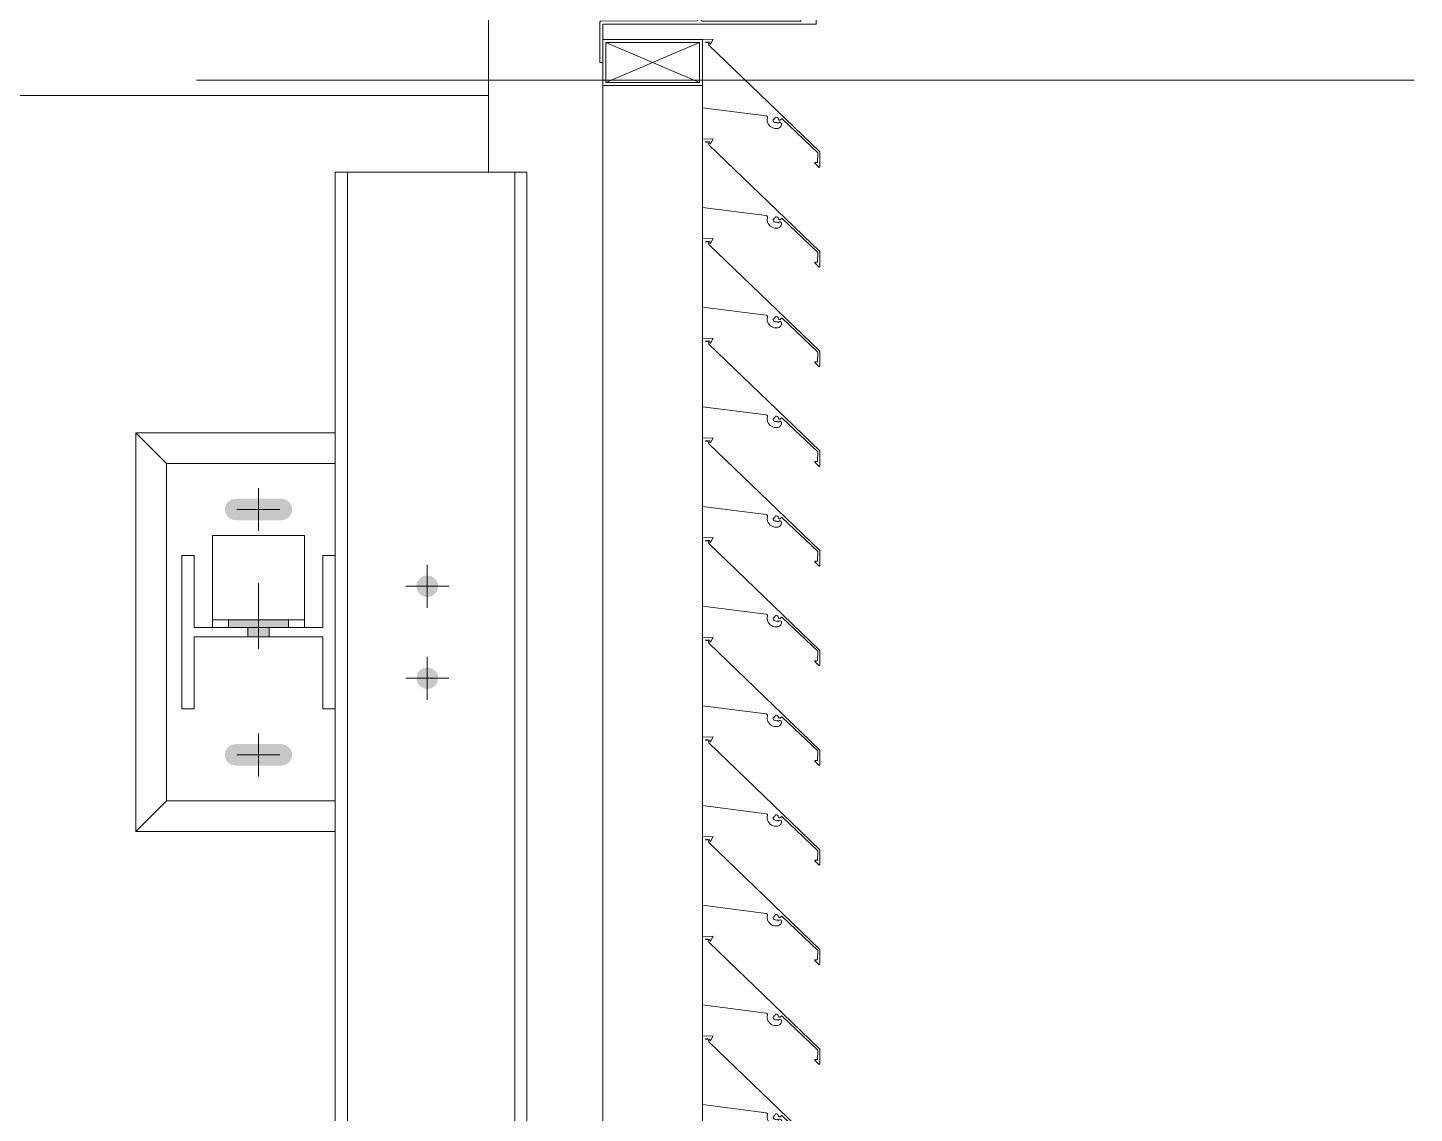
# Model space of a CAD drawing. Header units: millimetres. Extents: x -220592 to 404889, y -217665 to 38245.
# Drawn here: x 7651.58 to 7660.62, y -48004.16 to -47997.08 of the extents above; entities that cross this region are included whole.
import ezdxf

# ---------------------------------------------------------------- set-up
doc = ezdxf.new("R2010")
doc.units = ezdxf.units.MM
doc.linetypes.add('XKITLINE00', pattern=[0])
doc.layers.add('000 - 0_HIDE_OBJ_FRAMING_DEF_SUB_1', color=7, linetype='Continuous')
doc.layers.add('Part', color=7, linetype='Continuous', lineweight=0)
doc.layers.add('S-GRID', color=7, linetype='Continuous', lineweight=0)

# ---------------------------------------------------------------- blocks, each defined once
blk = doc.blocks.new('*A13471')
at = {"layer": '000 - 0_HIDE_OBJ_FRAMING_DEF_SUB_1', "color": 7, "linetype": 'XKITLINE00', "lineweight": 0}
blk.add_line((-83.063215, 212.190805), (-83.063212, 214.940805), dxfattribs=at)
blk = doc.blocks.new('*A13472')
at = {"layer": '000 - 0_HIDE_OBJ_FRAMING_DEF_SUB_1', "color": 7, "linetype": 'XKITLINE00', "lineweight": 0}
blk.add_line((-83.063349, 212.190805), (-83.063349, 212.690805), dxfattribs=at)
blk = doc.blocks.new('*A13477')
at = {"layer": '000 - 0_HIDE_OBJ_FRAMING_DEF_SUB_1', "color": 7, "linetype": 'XKITLINE00', "lineweight": 0}
for p, q in [((-82.813213, 212.190805), (-84.063213, 212.190805)), ((-84.063213, 212.190805), (-84.063213, 209.690805)), ((-83.983213, 184.940805), (-83.983213, 212.190805)), ((-82.893213, 184.940805), (-82.893213, 212.190805)), ((-82.813213, 184.940805), (-82.813213, 212.190805)), ((-84.063213, 188.690805), (-84.063213, 208.690805))]:
    blk.add_line(p, q, dxfattribs=at)
blk = doc.blocks.new('*A14622')
at = {"layer": 'S-GRID', "color": 7, "linetype": 'XKITLINE00', "lineweight": 0}
blk.add_line((-84.967349, 212.790805), (-77.029849, 212.790805), dxfattribs=at)
blk = doc.blocks.new('*A14876')
at = {"layer": 'Part', "color": 7, "linetype": 'XKITLINE00', "lineweight": 0}
for p, q in [((-81.668236, 213.056123), (-81.668243, 212.610453)), ((-81.60055, 213.058745), (-81.668236, 213.056123)), ((-81.648356, 213.034428), (-81.64632, 213.041001)), ((-81.63134, 213.037332), (-81.648356, 213.034428)), ((-81.64632, 213.041001), (-81.621337, 213.037861)), ((-81.628443, 213.018789), (-81.63134, 213.037332)), ((-80.903321, 212.322543), (-81.628443, 213.018789)), ((-81.621337, 213.037861), (-81.621208, 213.02567)), ((-81.621208, 213.02567), (-81.616085, 213.025258)), ((-81.616085, 213.025258), (-81.60055, 213.058745)), ((-81.668243, 212.610453), (-81.254237, 212.557423)), ((-81.254237, 212.557423), (-81.249162, 212.555233)), ((-81.249162, 212.555233), (-81.246025, 212.550681)), ((-81.245786, 212.545159), (-81.247272, 212.535025)), ((-81.247272, 212.535025), (-81.246897, 212.524789)), ((-81.246897, 212.524789), (-81.244674, 212.51479)), ((-81.246025, 212.550681), (-81.245786, 212.545159)), ((-81.244674, 212.51479), (-81.240676, 212.50536)), ((-81.240676, 212.50536), (-81.235036, 212.49681)), ((-81.235036, 212.49681), (-81.22794, 212.489423)), ((-81.22794, 212.489423), (-81.219624, 212.483445)), ((-81.219624, 212.483445), (-81.210361, 212.479072)), ((-81.210361, 212.479072), (-81.20046, 212.476449)), ((-81.209279, 212.533625), (-81.201573, 212.534731)), ((-81.20871, 212.527141), (-81.209279, 212.533625)), ((-81.205908, 212.521267), (-81.20871, 212.527141)), ((-81.201226, 212.516745), (-81.205908, 212.521267)), ((-81.202743, 212.541791), (-81.195578, 212.542735)), ((-81.201573, 212.534731), (-81.202743, 212.541791)), ((-81.195258, 212.514147), (-81.201226, 212.516745)), ((-81.20046, 212.476449), (-81.190247, 212.475664)), ((-81.195578, 212.542735), (-81.193256, 212.550125)), ((-81.188758, 212.513803), (-81.195258, 212.514147)), ((-81.193256, 212.550125), (-81.186584, 212.549703)), ((-81.190247, 212.475664), (-81.183448, 212.475762)), ((-81.18284, 212.514708), (-81.188758, 212.513803)), ((-81.186584, 212.549703), (-81.180508, 212.546913)), ((-81.183448, 212.475762), (-81.17772, 212.476398)), ((-81.178029, 212.512301), (-81.18284, 212.514708)), ((-81.180508, 212.546913), (-81.175841, 212.542126)), ((-81.175999, 212.50732), (-81.178029, 212.512301)), ((-81.17772, 212.476398), (-81.172219, 212.478117)), ((-81.173057, 212.512792), (-81.175999, 212.50732)), ((-81.175841, 212.542126), (-81.172727, 212.534553)), ((-81.1679, 212.51601), (-81.173057, 212.512792)), ((-81.172727, 212.534553), (-81.168544, 212.530396)), ((-81.172219, 212.478117), (-81.167149, 212.480857)), ((-81.168544, 212.530396), (-81.16265, 212.53019)), ((-81.161823, 212.515998), (-81.1679, 212.51601)), ((-81.167149, 212.480857), (-81.162695, 212.484515)), ((-81.162695, 212.484515), (-81.159024, 212.488958)), ((-81.16265, 212.53019), (-81.158186, 212.534044)), ((-81.156679, 212.512761), (-81.161823, 212.515998)), ((-81.159024, 212.488958), (-81.15627, 212.494021)), ((-81.158186, 212.534044), (-81.154531, 212.538671)), ((-81.154039, 212.507287), (-81.156679, 212.512761)), ((-81.15627, 212.494021), (-81.154535, 212.499517)), ((-81.154535, 212.499517), (-81.154039, 212.507287)), ((-81.154531, 212.538671), (-81.149372, 212.537579)), ((-81.149372, 212.537579), (-80.918356, 212.316176)), ((-80.918356, 212.316176), (-80.918699, 212.25483)), ((-80.903874, 212.223392), (-80.903321, 212.322543)), ((-80.936119, 212.254733), (-80.937204, 212.249812)), ((-80.937204, 212.249812), (-80.908555, 212.220923)), ((-80.918699, 212.25483), (-80.936119, 212.254733)), ((-80.908555, 212.220923), (-80.903874, 212.223392))]:
    blk.add_line(p, q, dxfattribs=at)
blk = doc.blocks.new('*A14877')
at = {"layer": 'Part', "color": 7, "linetype": 'XKITLINE00', "lineweight": 0}
for p, q in [((-81.668045, 213.056135), (-82.318045, 213.056135)), ((-82.318045, 213.056135), (-82.318045, 212.756135)), ((-82.298045, 212.776135), (-81.688045, 213.036135)), ((-82.298045, 213.036135), (-81.688045, 212.776135)), ((-82.298045, 212.776135), (-82.298045, 213.036135)), ((-82.298045, 213.036135), (-81.688045, 213.036135)), ((-81.688045, 213.036135), (-81.688045, 212.776135)), ((-81.668045, 212.756135), (-81.668045, 213.056135)), ((-82.318045, 212.756135), (-81.668045, 212.756135)), ((-81.688045, 212.776135), (-82.298045, 212.776135))]:
    blk.add_line(p, q, dxfattribs=at)
blk = doc.blocks.new('*A14879')
at = {"layer": 'Part', "color": 7, "linetype": 'XKITLINE00', "lineweight": 0}
for p, q in [((-81.668236, 212.406123), (-81.668243, 211.960453)), ((-81.60055, 212.408745), (-81.668236, 212.406123)), ((-81.648356, 212.384428), (-81.64632, 212.391001)), ((-81.63134, 212.387332), (-81.648356, 212.384428)), ((-81.64632, 212.391001), (-81.621337, 212.387861)), ((-81.628443, 212.368789), (-81.63134, 212.387332)), ((-81.621337, 212.387861), (-81.621208, 212.37567)), ((-81.621208, 212.37567), (-81.616085, 212.375258)), ((-81.616085, 212.375258), (-81.60055, 212.408745)), ((-80.903321, 211.672543), (-81.628443, 212.368789)), ((-81.668243, 211.960453), (-81.254237, 211.907423)), ((-81.254237, 211.907423), (-81.249162, 211.905233)), ((-81.249162, 211.905233), (-81.246025, 211.900681)), ((-81.245786, 211.895159), (-81.247272, 211.885025)), ((-81.247272, 211.885025), (-81.246897, 211.874789)), ((-81.246897, 211.874789), (-81.244674, 211.86479)), ((-81.246025, 211.900681), (-81.245786, 211.895159)), ((-81.244674, 211.86479), (-81.240676, 211.85536)), ((-81.240676, 211.85536), (-81.235036, 211.84681)), ((-81.235036, 211.84681), (-81.22794, 211.839423)), ((-81.22794, 211.839423), (-81.219624, 211.833445)), ((-81.219624, 211.833445), (-81.210361, 211.829072)), ((-81.209279, 211.883625), (-81.201573, 211.884731)), ((-81.20871, 211.877141), (-81.209279, 211.883625)), ((-81.205908, 211.871267), (-81.20871, 211.877141)), ((-81.201226, 211.866745), (-81.205908, 211.871267)), ((-81.202743, 211.891791), (-81.195578, 211.892735)), ((-81.201573, 211.884731), (-81.202743, 211.891791)), ((-81.195258, 211.864147), (-81.201226, 211.866745)), ((-81.195578, 211.892735), (-81.193256, 211.900125)), ((-81.188758, 211.863803), (-81.195258, 211.864147)), ((-81.193256, 211.900125), (-81.186584, 211.899703)), ((-81.18284, 211.864708), (-81.188758, 211.863803)), ((-81.186584, 211.899703), (-81.180508, 211.896913)), ((-81.178029, 211.862301), (-81.18284, 211.864708)), ((-81.180508, 211.896913), (-81.175841, 211.892126)), ((-81.175999, 211.85732), (-81.178029, 211.862301)), ((-81.173057, 211.862792), (-81.175999, 211.85732)), ((-81.175841, 211.892126), (-81.172727, 211.884553)), ((-81.1679, 211.86601), (-81.173057, 211.862792)), ((-81.172727, 211.884553), (-81.168544, 211.880396)), ((-81.168544, 211.880396), (-81.16265, 211.88019)), ((-81.161823, 211.865998), (-81.1679, 211.86601)), ((-81.167149, 211.830857), (-81.162695, 211.834515)), ((-81.162695, 211.834515), (-81.159024, 211.838958)), ((-81.16265, 211.88019), (-81.158186, 211.884044)), ((-81.156679, 211.862761), (-81.161823, 211.865998)), ((-81.159024, 211.838958), (-81.15627, 211.844021)), ((-81.158186, 211.884044), (-81.154531, 211.888671)), ((-81.154039, 211.857287), (-81.156679, 211.862761)), ((-81.15627, 211.844021), (-81.154535, 211.849517)), ((-81.154535, 211.849517), (-81.154039, 211.857287)), ((-81.154531, 211.888671), (-81.149372, 211.887579)), ((-81.149372, 211.887579), (-80.918356, 211.666176)), ((-81.210361, 211.829072), (-81.20046, 211.826449)), ((-81.20046, 211.826449), (-81.190247, 211.825664)), ((-81.190247, 211.825664), (-81.183448, 211.825762)), ((-81.183448, 211.825762), (-81.17772, 211.826398)), ((-81.17772, 211.826398), (-81.172219, 211.828117)), ((-81.172219, 211.828117), (-81.167149, 211.830857)), ((-80.918356, 211.666176), (-80.918699, 211.60483)), ((-80.903874, 211.573392), (-80.903321, 211.672543)), ((-80.936119, 211.604733), (-80.937204, 211.599812)), ((-80.937204, 211.599812), (-80.908555, 211.570923)), ((-80.918699, 211.60483), (-80.936119, 211.604733)), ((-80.908555, 211.570923), (-80.903874, 211.573392))]:
    blk.add_line(p, q, dxfattribs=at)
blk = doc.blocks.new('*A14880')
at = {"layer": 'Part', "color": 7, "linetype": 'XKITLINE00', "lineweight": 0}
for p, q in [((-81.668236, 211.756123), (-81.668243, 211.310453)), ((-81.60055, 211.758745), (-81.668236, 211.756123)), ((-81.616085, 211.725258), (-81.60055, 211.758745)), ((-81.648356, 211.734428), (-81.64632, 211.741001)), ((-81.63134, 211.737332), (-81.648356, 211.734428)), ((-81.64632, 211.741001), (-81.621337, 211.737861)), ((-81.628443, 211.718789), (-81.63134, 211.737332)), ((-80.903321, 211.022543), (-81.628443, 211.718789)), ((-81.621337, 211.737861), (-81.621208, 211.72567)), ((-81.621208, 211.72567), (-81.616085, 211.725258)), ((-81.668243, 211.310453), (-81.254237, 211.257423)), ((-81.254237, 211.257423), (-81.249162, 211.255233)), ((-81.249162, 211.255233), (-81.246025, 211.250681)), ((-81.245786, 211.245159), (-81.247272, 211.235025)), ((-81.247272, 211.235025), (-81.246897, 211.224789)), ((-81.246897, 211.224789), (-81.244674, 211.21479)), ((-81.246025, 211.250681), (-81.245786, 211.245159)), ((-81.244674, 211.21479), (-81.240676, 211.20536)), ((-81.240676, 211.20536), (-81.235036, 211.19681)), ((-81.209279, 211.233625), (-81.201573, 211.234731)), ((-81.20871, 211.227141), (-81.209279, 211.233625)), ((-81.205908, 211.221267), (-81.20871, 211.227141)), ((-81.201226, 211.216745), (-81.205908, 211.221267)), ((-81.202743, 211.241791), (-81.195578, 211.242735)), ((-81.201573, 211.234731), (-81.202743, 211.241791)), ((-81.195258, 211.214147), (-81.201226, 211.216745)), ((-81.195578, 211.242735), (-81.193256, 211.250125)), ((-81.188758, 211.213803), (-81.195258, 211.214147)), ((-81.193256, 211.250125), (-81.186584, 211.249703)), ((-81.18284, 211.214708), (-81.188758, 211.213803)), ((-81.186584, 211.249703), (-81.180508, 211.246913)), ((-81.178029, 211.212301), (-81.18284, 211.214708)), ((-81.180508, 211.246913), (-81.175841, 211.242126)), ((-81.175999, 211.20732), (-81.178029, 211.212301)), ((-81.173057, 211.212792), (-81.175999, 211.20732)), ((-81.175841, 211.242126), (-81.172727, 211.234553)), ((-81.1679, 211.21601), (-81.173057, 211.212792)), ((-81.172727, 211.234553), (-81.168544, 211.230396)), ((-81.168544, 211.230396), (-81.16265, 211.23019)), ((-81.161823, 211.215998), (-81.1679, 211.21601)), ((-81.16265, 211.23019), (-81.158186, 211.234044)), ((-81.156679, 211.212761), (-81.161823, 211.215998)), ((-81.158186, 211.234044), (-81.154531, 211.238671)), ((-81.154039, 211.207287), (-81.156679, 211.212761)), ((-81.154535, 211.199517), (-81.154039, 211.207287)), ((-81.154531, 211.238671), (-81.149372, 211.237579)), ((-81.149372, 211.237579), (-80.918356, 211.016176)), ((-81.235036, 211.19681), (-81.22794, 211.189423)), ((-81.22794, 211.189423), (-81.219624, 211.183445)), ((-81.219624, 211.183445), (-81.210361, 211.179072)), ((-81.210361, 211.179072), (-81.20046, 211.176449)), ((-81.20046, 211.176449), (-81.190247, 211.175664)), ((-81.190247, 211.175664), (-81.183448, 211.175762)), ((-81.183448, 211.175762), (-81.17772, 211.176398)), ((-81.17772, 211.176398), (-81.172219, 211.178117)), ((-81.172219, 211.178117), (-81.167149, 211.180857)), ((-81.167149, 211.180857), (-81.162695, 211.184515)), ((-81.162695, 211.184515), (-81.159024, 211.188958)), ((-81.159024, 211.188958), (-81.15627, 211.194021)), ((-81.15627, 211.194021), (-81.154535, 211.199517)), ((-80.903874, 210.923392), (-80.903321, 211.022543)), ((-80.936119, 210.954733), (-80.937204, 210.949812)), ((-80.937204, 210.949812), (-80.908555, 210.920923)), ((-80.918699, 210.95483), (-80.936119, 210.954733)), ((-80.918356, 211.016176), (-80.918699, 210.95483)), ((-80.908555, 210.920923), (-80.903874, 210.923392))]:
    blk.add_line(p, q, dxfattribs=at)
blk = doc.blocks.new('*A14881')
at = {"layer": 'Part', "color": 7, "linetype": 'XKITLINE00', "lineweight": 0}
for p, q in [((-81.668236, 211.106123), (-81.668243, 210.660453)), ((-81.60055, 211.108745), (-81.668236, 211.106123)), ((-81.648356, 211.084428), (-81.64632, 211.091001)), ((-81.63134, 211.087332), (-81.648356, 211.084428)), ((-81.64632, 211.091001), (-81.621337, 211.087861)), ((-81.628443, 211.068789), (-81.63134, 211.087332)), ((-80.903321, 210.372543), (-81.628443, 211.068789)), ((-81.621337, 211.087861), (-81.621208, 211.07567)), ((-81.621208, 211.07567), (-81.616085, 211.075258)), ((-81.616085, 211.075258), (-81.60055, 211.108745)), ((-81.668243, 210.660453), (-81.254237, 210.607423)), ((-81.254237, 210.607423), (-81.249162, 210.605233)), ((-81.249162, 210.605233), (-81.246025, 210.600681)), ((-81.245786, 210.595159), (-81.247272, 210.585025)), ((-81.247272, 210.585025), (-81.246897, 210.574789)), ((-81.246897, 210.574789), (-81.244674, 210.56479)), ((-81.246025, 210.600681), (-81.245786, 210.595159)), ((-81.209279, 210.583625), (-81.201573, 210.584731)), ((-81.20871, 210.577141), (-81.209279, 210.583625)), ((-81.205908, 210.571267), (-81.20871, 210.577141)), ((-81.201226, 210.566745), (-81.205908, 210.571267)), ((-81.202743, 210.591791), (-81.195578, 210.592735)), ((-81.201573, 210.584731), (-81.202743, 210.591791)), ((-81.195578, 210.592735), (-81.193256, 210.600125)), ((-81.193256, 210.600125), (-81.186584, 210.599703)), ((-81.186584, 210.599703), (-81.180508, 210.596913)), ((-81.180508, 210.596913), (-81.175841, 210.592126)), ((-81.175841, 210.592126), (-81.172727, 210.584553)), ((-81.172727, 210.584553), (-81.168544, 210.580396)), ((-81.168544, 210.580396), (-81.16265, 210.58019)), ((-81.16265, 210.58019), (-81.158186, 210.584044)), ((-81.158186, 210.584044), (-81.154531, 210.588671)), ((-81.154531, 210.588671), (-81.149372, 210.587579)), ((-81.149372, 210.587579), (-80.918356, 210.366176)), ((-81.244674, 210.56479), (-81.240676, 210.55536)), ((-81.240676, 210.55536), (-81.235036, 210.54681)), ((-81.235036, 210.54681), (-81.22794, 210.539423)), ((-81.22794, 210.539423), (-81.219624, 210.533445)), ((-81.219624, 210.533445), (-81.210361, 210.529072)), ((-81.210361, 210.529072), (-81.20046, 210.526449)), ((-81.195258, 210.564147), (-81.201226, 210.566745)), ((-81.20046, 210.526449), (-81.190247, 210.525664)), ((-81.188758, 210.563803), (-81.195258, 210.564147)), ((-81.190247, 210.525664), (-81.183448, 210.525762)), ((-81.18284, 210.564708), (-81.188758, 210.563803)), ((-81.183448, 210.525762), (-81.17772, 210.526398)), ((-81.178029, 210.562301), (-81.18284, 210.564708)), ((-81.175999, 210.55732), (-81.178029, 210.562301)), ((-81.17772, 210.526398), (-81.172219, 210.528117)), ((-81.173057, 210.562792), (-81.175999, 210.55732)), ((-81.1679, 210.56601), (-81.173057, 210.562792)), ((-81.172219, 210.528117), (-81.167149, 210.530857)), ((-81.161823, 210.565998), (-81.1679, 210.56601)), ((-81.167149, 210.530857), (-81.162695, 210.534515)), ((-81.162695, 210.534515), (-81.159024, 210.538958)), ((-81.156679, 210.562761), (-81.161823, 210.565998)), ((-81.159024, 210.538958), (-81.15627, 210.544021)), ((-81.154039, 210.557287), (-81.156679, 210.562761)), ((-81.15627, 210.544021), (-81.154535, 210.549517)), ((-81.154535, 210.549517), (-81.154039, 210.557287)), ((-80.936119, 210.304733), (-80.937204, 210.299812)), ((-80.937204, 210.299812), (-80.908555, 210.270923)), ((-80.918699, 210.30483), (-80.936119, 210.304733)), ((-80.918356, 210.366176), (-80.918699, 210.30483)), ((-80.903874, 210.273392), (-80.903321, 210.372543)), ((-80.908555, 210.270923), (-80.903874, 210.273392))]:
    blk.add_line(p, q, dxfattribs=at)
blk = doc.blocks.new('*A14882')
at = {"layer": 'Part', "color": 7, "linetype": 'XKITLINE00', "lineweight": 0}
for p, q in [((-81.668236, 210.456123), (-81.668243, 210.010453)), ((-81.60055, 210.458745), (-81.668236, 210.456123)), ((-81.648356, 210.434428), (-81.64632, 210.441001)), ((-81.63134, 210.437332), (-81.648356, 210.434428)), ((-81.64632, 210.441001), (-81.621337, 210.437861)), ((-81.628443, 210.418789), (-81.63134, 210.437332)), ((-80.903321, 209.722543), (-81.628443, 210.418789)), ((-81.621337, 210.437861), (-81.621208, 210.42567)), ((-81.621208, 210.42567), (-81.616085, 210.425258)), ((-81.616085, 210.425258), (-81.60055, 210.458745)), ((-81.668243, 210.010453), (-81.254237, 209.957423)), ((-81.254237, 209.957423), (-81.249162, 209.955233)), ((-81.249162, 209.955233), (-81.246025, 209.950681)), ((-81.245786, 209.945159), (-81.247272, 209.935025)), ((-81.246025, 209.950681), (-81.245786, 209.945159)), ((-81.202743, 209.941791), (-81.195578, 209.942735)), ((-81.201573, 209.934731), (-81.202743, 209.941791)), ((-81.195578, 209.942735), (-81.193256, 209.950125)), ((-81.193256, 209.950125), (-81.186584, 209.949703)), ((-81.186584, 209.949703), (-81.180508, 209.946913)), ((-81.180508, 209.946913), (-81.175841, 209.942126)), ((-81.175841, 209.942126), (-81.172727, 209.934553)), ((-81.158186, 209.934044), (-81.154531, 209.938671)), ((-81.154531, 209.938671), (-81.149372, 209.937579)), ((-81.149372, 209.937579), (-80.918356, 209.716176)), ((-81.247272, 209.935025), (-81.246897, 209.924789)), ((-81.246897, 209.924789), (-81.244674, 209.91479)), ((-81.244674, 209.91479), (-81.240676, 209.90536)), ((-81.240676, 209.90536), (-81.235036, 209.89681)), ((-81.235036, 209.89681), (-81.22794, 209.889423)), ((-81.22794, 209.889423), (-81.219624, 209.883445)), ((-81.219624, 209.883445), (-81.210361, 209.879072)), ((-81.210361, 209.879072), (-81.20046, 209.876449)), ((-81.209279, 209.933625), (-81.201573, 209.934731)), ((-81.20871, 209.927141), (-81.209279, 209.933625)), ((-81.205908, 209.921267), (-81.20871, 209.927141)), ((-81.201226, 209.916745), (-81.205908, 209.921267)), ((-81.195258, 209.914147), (-81.201226, 209.916745)), ((-81.20046, 209.876449), (-81.190247, 209.875664)), ((-81.188758, 209.913803), (-81.195258, 209.914147)), ((-81.190247, 209.875664), (-81.183448, 209.875762)), ((-81.18284, 209.914708), (-81.188758, 209.913803)), ((-81.183448, 209.875762), (-81.17772, 209.876398)), ((-81.178029, 209.912301), (-81.18284, 209.914708)), ((-81.175999, 209.90732), (-81.178029, 209.912301)), ((-81.17772, 209.876398), (-81.172219, 209.878117)), ((-81.173057, 209.912792), (-81.175999, 209.90732)), ((-81.1679, 209.91601), (-81.173057, 209.912792)), ((-81.172727, 209.934553), (-81.168544, 209.930396)), ((-81.172219, 209.878117), (-81.167149, 209.880857)), ((-81.168544, 209.930396), (-81.16265, 209.93019)), ((-81.161823, 209.915998), (-81.1679, 209.91601)), ((-81.167149, 209.880857), (-81.162695, 209.884515)), ((-81.162695, 209.884515), (-81.159024, 209.888958)), ((-81.16265, 209.93019), (-81.158186, 209.934044)), ((-81.156679, 209.912761), (-81.161823, 209.915998)), ((-81.159024, 209.888958), (-81.15627, 209.894021)), ((-81.154039, 209.907287), (-81.156679, 209.912761)), ((-81.15627, 209.894021), (-81.154535, 209.899517)), ((-81.154535, 209.899517), (-81.154039, 209.907287)), ((-80.918356, 209.716176), (-80.918699, 209.65483)), ((-80.903874, 209.623392), (-80.903321, 209.722543)), ((-80.936119, 209.654733), (-80.937204, 209.649812)), ((-80.937204, 209.649812), (-80.908555, 209.620923)), ((-80.918699, 209.65483), (-80.936119, 209.654733)), ((-80.908555, 209.620923), (-80.903874, 209.623392))]:
    blk.add_line(p, q, dxfattribs=at)
blk = doc.blocks.new('*A14883')
at = {"layer": 'Part', "color": 7, "linetype": 'XKITLINE00', "lineweight": 0}
for p, q in [((-81.668236, 209.806123), (-81.668243, 209.360453)), ((-81.60055, 209.808745), (-81.668236, 209.806123)), ((-81.648356, 209.784428), (-81.64632, 209.791001)), ((-81.63134, 209.787332), (-81.648356, 209.784428)), ((-81.64632, 209.791001), (-81.621337, 209.787861)), ((-81.628443, 209.768789), (-81.63134, 209.787332)), ((-80.903321, 209.072543), (-81.628443, 209.768789)), ((-81.621337, 209.787861), (-81.621208, 209.77567)), ((-81.621208, 209.77567), (-81.616085, 209.775258)), ((-81.616085, 209.775258), (-81.60055, 209.808745)), ((-81.668243, 209.360453), (-81.254237, 209.307423)), ((-81.254237, 209.307423), (-81.249162, 209.305233)), ((-81.249162, 209.305233), (-81.246025, 209.300681)), ((-81.245786, 209.295159), (-81.247272, 209.285025)), ((-81.247272, 209.285025), (-81.246897, 209.274789)), ((-81.246897, 209.274789), (-81.244674, 209.26479)), ((-81.246025, 209.300681), (-81.245786, 209.295159)), ((-81.244674, 209.26479), (-81.240676, 209.25536)), ((-81.240676, 209.25536), (-81.235036, 209.24681)), ((-81.235036, 209.24681), (-81.22794, 209.239423)), ((-81.22794, 209.239423), (-81.219624, 209.233445)), ((-81.219624, 209.233445), (-81.210361, 209.229072)), ((-81.210361, 209.229072), (-81.20046, 209.226449)), ((-81.209279, 209.283625), (-81.201573, 209.284731)), ((-81.20871, 209.277141), (-81.209279, 209.283625)), ((-81.205908, 209.271267), (-81.20871, 209.277141)), ((-81.201226, 209.266745), (-81.205908, 209.271267)), ((-81.202743, 209.291791), (-81.195578, 209.292735)), ((-81.201573, 209.284731), (-81.202743, 209.291791)), ((-81.195258, 209.264147), (-81.201226, 209.266745)), ((-81.20046, 209.226449), (-81.190247, 209.225664)), ((-81.195578, 209.292735), (-81.193256, 209.300125)), ((-81.188758, 209.263803), (-81.195258, 209.264147)), ((-81.193256, 209.300125), (-81.186584, 209.299703)), ((-81.190247, 209.225664), (-81.183448, 209.225762)), ((-81.18284, 209.264708), (-81.188758, 209.263803)), ((-81.186584, 209.299703), (-81.180508, 209.296913)), ((-81.183448, 209.225762), (-81.17772, 209.226398)), ((-81.178029, 209.262301), (-81.18284, 209.264708)), ((-81.180508, 209.296913), (-81.175841, 209.292126)), ((-81.175999, 209.25732), (-81.178029, 209.262301)), ((-81.17772, 209.226398), (-81.172219, 209.228117)), ((-81.173057, 209.262792), (-81.175999, 209.25732)), ((-81.175841, 209.292126), (-81.172727, 209.284553)), ((-81.1679, 209.26601), (-81.173057, 209.262792)), ((-81.172727, 209.284553), (-81.168544, 209.280396)), ((-81.172219, 209.228117), (-81.167149, 209.230857)), ((-81.168544, 209.280396), (-81.16265, 209.28019)), ((-81.161823, 209.265998), (-81.1679, 209.26601)), ((-81.167149, 209.230857), (-81.162695, 209.234515)), ((-81.162695, 209.234515), (-81.159024, 209.238958)), ((-81.16265, 209.28019), (-81.158186, 209.284044)), ((-81.156679, 209.262761), (-81.161823, 209.265998)), ((-81.159024, 209.238958), (-81.15627, 209.244021)), ((-81.158186, 209.284044), (-81.154531, 209.288671)), ((-81.154039, 209.257287), (-81.156679, 209.262761)), ((-81.15627, 209.244021), (-81.154535, 209.249517)), ((-81.154535, 209.249517), (-81.154039, 209.257287)), ((-81.154531, 209.288671), (-81.149372, 209.287579)), ((-81.149372, 209.287579), (-80.918356, 209.066176)), ((-80.918356, 209.066176), (-80.918699, 209.00483)), ((-80.903874, 208.973392), (-80.903321, 209.072543)), ((-80.936119, 209.004733), (-80.937204, 208.999812)), ((-80.937204, 208.999812), (-80.908555, 208.970923)), ((-80.918699, 209.00483), (-80.936119, 209.004733)), ((-80.908555, 208.970923), (-80.903874, 208.973392))]:
    blk.add_line(p, q, dxfattribs=at)
blk = doc.blocks.new('*A14884')
at = {"layer": 'Part', "color": 7, "linetype": 'XKITLINE00', "lineweight": 0}
for p, q in [((-81.668236, 209.156123), (-81.668243, 208.710453)), ((-81.60055, 209.158745), (-81.668236, 209.156123)), ((-81.648356, 209.134428), (-81.64632, 209.141001)), ((-81.63134, 209.137332), (-81.648356, 209.134428)), ((-81.64632, 209.141001), (-81.621337, 209.137861)), ((-81.628443, 209.118789), (-81.63134, 209.137332)), ((-81.621337, 209.137861), (-81.621208, 209.12567)), ((-81.621208, 209.12567), (-81.616085, 209.125258)), ((-81.616085, 209.125258), (-81.60055, 209.158745)), ((-80.903321, 208.422543), (-81.628443, 209.118789)), ((-81.668243, 208.710453), (-81.254237, 208.657423)), ((-81.254237, 208.657423), (-81.249162, 208.655233)), ((-81.249162, 208.655233), (-81.246025, 208.650681)), ((-81.245786, 208.645159), (-81.247272, 208.635025)), ((-81.247272, 208.635025), (-81.246897, 208.624789)), ((-81.246897, 208.624789), (-81.244674, 208.61479)), ((-81.246025, 208.650681), (-81.245786, 208.645159)), ((-81.244674, 208.61479), (-81.240676, 208.60536)), ((-81.240676, 208.60536), (-81.235036, 208.59681)), ((-81.235036, 208.59681), (-81.22794, 208.589423)), ((-81.22794, 208.589423), (-81.219624, 208.583445)), ((-81.219624, 208.583445), (-81.210361, 208.579072)), ((-81.209279, 208.633625), (-81.201573, 208.634731)), ((-81.20871, 208.627141), (-81.209279, 208.633625)), ((-81.205908, 208.621267), (-81.20871, 208.627141)), ((-81.201226, 208.616745), (-81.205908, 208.621267)), ((-81.202743, 208.641791), (-81.195578, 208.642735)), ((-81.201573, 208.634731), (-81.202743, 208.641791)), ((-81.195258, 208.614147), (-81.201226, 208.616745)), ((-81.195578, 208.642735), (-81.193256, 208.650125)), ((-81.188758, 208.613803), (-81.195258, 208.614147)), ((-81.193256, 208.650125), (-81.186584, 208.649703)), ((-81.18284, 208.614708), (-81.188758, 208.613803)), ((-81.186584, 208.649703), (-81.180508, 208.646913)), ((-81.178029, 208.612301), (-81.18284, 208.614708)), ((-81.180508, 208.646913), (-81.175841, 208.642126)), ((-81.175999, 208.60732), (-81.178029, 208.612301)), ((-81.173057, 208.612792), (-81.175999, 208.60732)), ((-81.175841, 208.642126), (-81.172727, 208.634553)), ((-81.1679, 208.61601), (-81.173057, 208.612792)), ((-81.172727, 208.634553), (-81.168544, 208.630396)), ((-81.172219, 208.578117), (-81.167149, 208.580857)), ((-81.168544, 208.630396), (-81.16265, 208.63019)), ((-81.161823, 208.615998), (-81.1679, 208.61601)), ((-81.167149, 208.580857), (-81.162695, 208.584515)), ((-81.162695, 208.584515), (-81.159024, 208.588958)), ((-81.16265, 208.63019), (-81.158186, 208.634044)), ((-81.156679, 208.612761), (-81.161823, 208.615998)), ((-81.159024, 208.588958), (-81.15627, 208.594021)), ((-81.158186, 208.634044), (-81.154531, 208.638671)), ((-81.154039, 208.607287), (-81.156679, 208.612761)), ((-81.15627, 208.594021), (-81.154535, 208.599517)), ((-81.154535, 208.599517), (-81.154039, 208.607287)), ((-81.154531, 208.638671), (-81.149372, 208.637579)), ((-81.149372, 208.637579), (-80.918356, 208.416176)), ((-81.210361, 208.579072), (-81.20046, 208.576449)), ((-81.20046, 208.576449), (-81.190247, 208.575664)), ((-81.190247, 208.575664), (-81.183448, 208.575762)), ((-81.183448, 208.575762), (-81.17772, 208.576398)), ((-81.17772, 208.576398), (-81.172219, 208.578117)), ((-80.918356, 208.416176), (-80.918699, 208.35483)), ((-80.903874, 208.323392), (-80.903321, 208.422543)), ((-80.936119, 208.354733), (-80.937204, 208.349812)), ((-80.937204, 208.349812), (-80.908555, 208.320923)), ((-80.918699, 208.35483), (-80.936119, 208.354733)), ((-80.908555, 208.320923), (-80.903874, 208.323392))]:
    blk.add_line(p, q, dxfattribs=at)
blk = doc.blocks.new('*A14885')
at = {"layer": 'Part', "color": 7, "linetype": 'XKITLINE00', "lineweight": 0}
for p, q in [((-81.668236, 208.506123), (-81.668243, 208.060453)), ((-81.60055, 208.508745), (-81.668236, 208.506123)), ((-81.648356, 208.484428), (-81.64632, 208.491001)), ((-81.64632, 208.491001), (-81.621337, 208.487861)), ((-81.616085, 208.475258), (-81.60055, 208.508745)), ((-81.63134, 208.487332), (-81.648356, 208.484428)), ((-81.628443, 208.468789), (-81.63134, 208.487332)), ((-80.903321, 207.772543), (-81.628443, 208.468789)), ((-81.621337, 208.487861), (-81.621208, 208.47567)), ((-81.621208, 208.47567), (-81.616085, 208.475258)), ((-81.668243, 208.060453), (-81.254237, 208.007423)), ((-81.254237, 208.007423), (-81.249162, 208.005233)), ((-81.249162, 208.005233), (-81.246025, 208.000681)), ((-81.245786, 207.995159), (-81.247272, 207.985025)), ((-81.247272, 207.985025), (-81.246897, 207.974789)), ((-81.246897, 207.974789), (-81.244674, 207.96479)), ((-81.246025, 208.000681), (-81.245786, 207.995159)), ((-81.244674, 207.96479), (-81.240676, 207.95536)), ((-81.240676, 207.95536), (-81.235036, 207.94681)), ((-81.209279, 207.983625), (-81.201573, 207.984731)), ((-81.20871, 207.977141), (-81.209279, 207.983625)), ((-81.205908, 207.971267), (-81.20871, 207.977141)), ((-81.201226, 207.966745), (-81.205908, 207.971267)), ((-81.202743, 207.991791), (-81.195578, 207.992735)), ((-81.201573, 207.984731), (-81.202743, 207.991791)), ((-81.195258, 207.964147), (-81.201226, 207.966745)), ((-81.195578, 207.992735), (-81.193256, 208.000125)), ((-81.188758, 207.963803), (-81.195258, 207.964147)), ((-81.193256, 208.000125), (-81.186584, 207.999703)), ((-81.18284, 207.964708), (-81.188758, 207.963803)), ((-81.186584, 207.999703), (-81.180508, 207.996913)), ((-81.178029, 207.962301), (-81.18284, 207.964708)), ((-81.180508, 207.996913), (-81.175841, 207.992126)), ((-81.175999, 207.95732), (-81.178029, 207.962301)), ((-81.173057, 207.962792), (-81.175999, 207.95732)), ((-81.175841, 207.992126), (-81.172727, 207.984553)), ((-81.1679, 207.96601), (-81.173057, 207.962792)), ((-81.172727, 207.984553), (-81.168544, 207.980396)), ((-81.168544, 207.980396), (-81.16265, 207.98019)), ((-81.161823, 207.965998), (-81.1679, 207.96601)), ((-81.16265, 207.98019), (-81.158186, 207.984044)), ((-81.156679, 207.962761), (-81.161823, 207.965998)), ((-81.158186, 207.984044), (-81.154531, 207.988671)), ((-81.154039, 207.957287), (-81.156679, 207.962761)), ((-81.15627, 207.944021), (-81.154535, 207.949517)), ((-81.154535, 207.949517), (-81.154039, 207.957287)), ((-81.154531, 207.988671), (-81.149372, 207.987579)), ((-81.149372, 207.987579), (-80.918356, 207.766176)), ((-81.235036, 207.94681), (-81.22794, 207.939423)), ((-81.22794, 207.939423), (-81.219624, 207.933445)), ((-81.219624, 207.933445), (-81.210361, 207.929072)), ((-81.210361, 207.929072), (-81.20046, 207.926449)), ((-81.20046, 207.926449), (-81.190247, 207.925664)), ((-81.190247, 207.925664), (-81.183448, 207.925762)), ((-81.183448, 207.925762), (-81.17772, 207.926398)), ((-81.17772, 207.926398), (-81.172219, 207.928117)), ((-81.172219, 207.928117), (-81.167149, 207.930857)), ((-81.167149, 207.930857), (-81.162695, 207.934515)), ((-81.162695, 207.934515), (-81.159024, 207.938958)), ((-81.159024, 207.938958), (-81.15627, 207.944021)), ((-80.903874, 207.673392), (-80.903321, 207.772543)), ((-80.936119, 207.704733), (-80.937204, 207.699812)), ((-80.937204, 207.699812), (-80.908555, 207.670923)), ((-80.918699, 207.70483), (-80.936119, 207.704733)), ((-80.918356, 207.766176), (-80.918699, 207.70483)), ((-80.908555, 207.670923), (-80.903874, 207.673392))]:
    blk.add_line(p, q, dxfattribs=at)
blk = doc.blocks.new('*A14886')
at = {"layer": 'Part', "color": 7, "linetype": 'XKITLINE00', "lineweight": 0}
for p, q in [((-81.60055, 207.858745), (-81.668236, 207.856123)), ((-81.616085, 207.825258), (-81.60055, 207.858745)), ((-81.668236, 207.856123), (-81.668243, 207.410453)), ((-81.648356, 207.834428), (-81.64632, 207.841001)), ((-81.63134, 207.837332), (-81.648356, 207.834428)), ((-81.64632, 207.841001), (-81.621337, 207.837861)), ((-81.628443, 207.818789), (-81.63134, 207.837332)), ((-80.903321, 207.122543), (-81.628443, 207.818789)), ((-81.621337, 207.837861), (-81.621208, 207.82567)), ((-81.621208, 207.82567), (-81.616085, 207.825258)), ((-81.668243, 207.410453), (-81.254237, 207.357423)), ((-81.254237, 207.357423), (-81.249162, 207.355233)), ((-81.249162, 207.355233), (-81.246025, 207.350681)), ((-81.245786, 207.345159), (-81.247272, 207.335025)), ((-81.247272, 207.335025), (-81.246897, 207.324789)), ((-81.246897, 207.324789), (-81.244674, 207.31479)), ((-81.246025, 207.350681), (-81.245786, 207.345159)), ((-81.244674, 207.31479), (-81.240676, 207.30536)), ((-81.209279, 207.333625), (-81.201573, 207.334731)), ((-81.20871, 207.327141), (-81.209279, 207.333625)), ((-81.205908, 207.321267), (-81.20871, 207.327141)), ((-81.201226, 207.316745), (-81.205908, 207.321267)), ((-81.202743, 207.341791), (-81.195578, 207.342735)), ((-81.201573, 207.334731), (-81.202743, 207.341791)), ((-81.195258, 207.314147), (-81.201226, 207.316745)), ((-81.195578, 207.342735), (-81.193256, 207.350125)), ((-81.193256, 207.350125), (-81.186584, 207.349703)), ((-81.18284, 207.314708), (-81.188758, 207.313803)), ((-81.186584, 207.349703), (-81.180508, 207.346913)), ((-81.178029, 207.312301), (-81.18284, 207.314708)), ((-81.180508, 207.346913), (-81.175841, 207.342126)), ((-81.175841, 207.342126), (-81.172727, 207.334553)), ((-81.1679, 207.31601), (-81.173057, 207.312792)), ((-81.172727, 207.334553), (-81.168544, 207.330396)), ((-81.168544, 207.330396), (-81.16265, 207.33019)), ((-81.161823, 207.315998), (-81.1679, 207.31601)), ((-81.16265, 207.33019), (-81.158186, 207.334044)), ((-81.156679, 207.312761), (-81.161823, 207.315998)), ((-81.158186, 207.334044), (-81.154531, 207.338671)), ((-81.154531, 207.338671), (-81.149372, 207.337579)), ((-81.149372, 207.337579), (-80.918356, 207.116176)), ((-81.240676, 207.30536), (-81.235036, 207.29681)), ((-81.235036, 207.29681), (-81.22794, 207.289423)), ((-81.22794, 207.289423), (-81.219624, 207.283445)), ((-81.219624, 207.283445), (-81.210361, 207.279072)), ((-81.210361, 207.279072), (-81.20046, 207.276449)), ((-81.20046, 207.276449), (-81.190247, 207.275664)), ((-81.188758, 207.313803), (-81.195258, 207.314147)), ((-81.190247, 207.275664), (-81.183448, 207.275762)), ((-81.183448, 207.275762), (-81.17772, 207.276398)), ((-81.175999, 207.30732), (-81.178029, 207.312301)), ((-81.17772, 207.276398), (-81.172219, 207.278117)), ((-81.173057, 207.312792), (-81.175999, 207.30732)), ((-81.172219, 207.278117), (-81.167149, 207.280857)), ((-81.167149, 207.280857), (-81.162695, 207.284515)), ((-81.162695, 207.284515), (-81.159024, 207.288958)), ((-81.159024, 207.288958), (-81.15627, 207.294021)), ((-81.154039, 207.307287), (-81.156679, 207.312761)), ((-81.15627, 207.294021), (-81.154535, 207.299517)), ((-81.154535, 207.299517), (-81.154039, 207.307287)), ((-80.936119, 207.054733), (-80.937204, 207.049812)), ((-80.937204, 207.049812), (-80.908555, 207.020923)), ((-80.918699, 207.05483), (-80.936119, 207.054733)), ((-80.918356, 207.116176), (-80.918699, 207.05483)), ((-80.903874, 207.023392), (-80.903321, 207.122543)), ((-80.908555, 207.020923), (-80.903874, 207.023392))]:
    blk.add_line(p, q, dxfattribs=at)
blk = doc.blocks.new('*A14887')
at = {"layer": 'Part', "color": 7, "linetype": 'XKITLINE00', "lineweight": 0}
for p, q in [((-81.668236, 207.206123), (-81.668243, 206.760453)), ((-81.60055, 207.208745), (-81.668236, 207.206123)), ((-81.648356, 207.184428), (-81.64632, 207.191001)), ((-81.63134, 207.187332), (-81.648356, 207.184428)), ((-81.64632, 207.191001), (-81.621337, 207.187861)), ((-81.628443, 207.168789), (-81.63134, 207.187332)), ((-80.903321, 206.472543), (-81.628443, 207.168789)), ((-81.621337, 207.187861), (-81.621208, 207.17567)), ((-81.621208, 207.17567), (-81.616085, 207.175258)), ((-81.616085, 207.175258), (-81.60055, 207.208745)), ((-81.668243, 206.760453), (-81.254237, 206.707423)), ((-81.254237, 206.707423), (-81.249162, 206.705233)), ((-81.249162, 206.705233), (-81.246025, 206.700681)), ((-81.245786, 206.695159), (-81.247272, 206.685025)), ((-81.247272, 206.685025), (-81.246897, 206.674789)), ((-81.246025, 206.700681), (-81.245786, 206.695159)), ((-81.209279, 206.683625), (-81.201573, 206.684731)), ((-81.20871, 206.677141), (-81.209279, 206.683625)), ((-81.202743, 206.691791), (-81.195578, 206.692735)), ((-81.201573, 206.684731), (-81.202743, 206.691791)), ((-81.195578, 206.692735), (-81.193256, 206.700125)), ((-81.193256, 206.700125), (-81.186584, 206.699703)), ((-81.186584, 206.699703), (-81.180508, 206.696913)), ((-81.180508, 206.696913), (-81.175841, 206.692126)), ((-81.175841, 206.692126), (-81.172727, 206.684553)), ((-81.172727, 206.684553), (-81.168544, 206.680396)), ((-81.16265, 206.68019), (-81.158186, 206.684044)), ((-81.158186, 206.684044), (-81.154531, 206.688671)), ((-81.154531, 206.688671), (-81.149372, 206.687579)), ((-81.149372, 206.687579), (-80.918356, 206.466176)), ((-81.246897, 206.674789), (-81.244674, 206.66479)), ((-81.244674, 206.66479), (-81.240676, 206.65536)), ((-81.240676, 206.65536), (-81.235036, 206.64681)), ((-81.235036, 206.64681), (-81.22794, 206.639423)), ((-81.22794, 206.639423), (-81.219624, 206.633445)), ((-81.219624, 206.633445), (-81.210361, 206.629072)), ((-81.210361, 206.629072), (-81.20046, 206.626449)), ((-81.205908, 206.671267), (-81.20871, 206.677141)), ((-81.201226, 206.666745), (-81.205908, 206.671267)), ((-81.195258, 206.664147), (-81.201226, 206.666745)), ((-81.20046, 206.626449), (-81.190247, 206.625664)), ((-81.188758, 206.663803), (-81.195258, 206.664147)), ((-81.190247, 206.625664), (-81.183448, 206.625762)), ((-81.18284, 206.664708), (-81.188758, 206.663803)), ((-81.183448, 206.625762), (-81.17772, 206.626398)), ((-81.178029, 206.662301), (-81.18284, 206.664708)), ((-81.175999, 206.65732), (-81.178029, 206.662301)), ((-81.17772, 206.626398), (-81.172219, 206.628117)), ((-81.173057, 206.662792), (-81.175999, 206.65732)), ((-81.1679, 206.66601), (-81.173057, 206.662792)), ((-81.172219, 206.628117), (-81.167149, 206.630857)), ((-81.168544, 206.680396), (-81.16265, 206.68019)), ((-81.161823, 206.665998), (-81.1679, 206.66601)), ((-81.167149, 206.630857), (-81.162695, 206.634515)), ((-81.162695, 206.634515), (-81.159024, 206.638958)), ((-81.156679, 206.662761), (-81.161823, 206.665998)), ((-81.159024, 206.638958), (-81.15627, 206.644021)), ((-81.154039, 206.657287), (-81.156679, 206.662761)), ((-81.15627, 206.644021), (-81.154535, 206.649517)), ((-81.154535, 206.649517), (-81.154039, 206.657287)), ((-80.918356, 206.466176), (-80.918699, 206.40483)), ((-80.903874, 206.373392), (-80.903321, 206.472543)), ((-80.936119, 206.404733), (-80.937204, 206.399812)), ((-80.937204, 206.399812), (-80.908555, 206.370923)), ((-80.918699, 206.40483), (-80.936119, 206.404733)), ((-80.908555, 206.370923), (-80.903874, 206.373392))]:
    blk.add_line(p, q, dxfattribs=at)
blk = doc.blocks.new('*A14888')
at = {"layer": 'Part', "color": 7, "linetype": 'XKITLINE00', "lineweight": 0}
for p, q in [((-81.668236, 206.556123), (-81.668243, 206.110453)), ((-81.60055, 206.558745), (-81.668236, 206.556123)), ((-81.648356, 206.534428), (-81.64632, 206.541001)), ((-81.63134, 206.537332), (-81.648356, 206.534428)), ((-81.64632, 206.541001), (-81.621337, 206.537861)), ((-81.628443, 206.518789), (-81.63134, 206.537332)), ((-80.903321, 205.822543), (-81.628443, 206.518789)), ((-81.621337, 206.537861), (-81.621208, 206.52567)), ((-81.621208, 206.52567), (-81.616085, 206.525258)), ((-81.616085, 206.525258), (-81.60055, 206.558745)), ((-81.668243, 206.110453), (-81.254237, 206.057423)), ((-81.254237, 206.057423), (-81.249162, 206.055233)), ((-81.249162, 206.055233), (-81.246025, 206.050681)), ((-81.246025, 206.050681), (-81.245786, 206.045159)), ((-81.195578, 206.042735), (-81.193256, 206.050125)), ((-81.193256, 206.050125), (-81.186584, 206.049703)), ((-81.186584, 206.049703), (-81.180508, 206.046913)), ((-81.245786, 206.045159), (-81.247272, 206.035025)), ((-81.247272, 206.035025), (-81.246897, 206.024789)), ((-81.246897, 206.024789), (-81.244674, 206.01479)), ((-81.244674, 206.01479), (-81.240676, 206.00536)), ((-81.240676, 206.00536), (-81.235036, 205.99681)), ((-81.235036, 205.99681), (-81.22794, 205.989423)), ((-81.22794, 205.989423), (-81.219624, 205.983445)), ((-81.219624, 205.983445), (-81.210361, 205.979072)), ((-81.210361, 205.979072), (-81.20046, 205.976449)), ((-81.209279, 206.033625), (-81.201573, 206.034731)), ((-81.20871, 206.027141), (-81.209279, 206.033625)), ((-81.205908, 206.021267), (-81.20871, 206.027141)), ((-81.201226, 206.016745), (-81.205908, 206.021267)), ((-81.202743, 206.041791), (-81.195578, 206.042735)), ((-81.201573, 206.034731), (-81.202743, 206.041791)), ((-81.195258, 206.014147), (-81.201226, 206.016745)), ((-81.20046, 205.976449), (-81.190247, 205.975664)), ((-81.188758, 206.013803), (-81.195258, 206.014147)), ((-81.190247, 205.975664), (-81.183448, 205.975762)), ((-81.18284, 206.014708), (-81.188758, 206.013803)), ((-81.183448, 205.975762), (-81.17772, 205.976398)), ((-81.178029, 206.012301), (-81.18284, 206.014708)), ((-81.180508, 206.046913), (-81.175841, 206.042126)), ((-81.175999, 206.00732), (-81.178029, 206.012301)), ((-81.17772, 205.976398), (-81.172219, 205.978117)), ((-81.173057, 206.012792), (-81.175999, 206.00732)), ((-81.175841, 206.042126), (-81.172727, 206.034553)), ((-81.1679, 206.01601), (-81.173057, 206.012792)), ((-81.172727, 206.034553), (-81.168544, 206.030396)), ((-81.172219, 205.978117), (-81.167149, 205.980857)), ((-81.168544, 206.030396), (-81.16265, 206.03019)), ((-81.161823, 206.015998), (-81.1679, 206.01601)), ((-81.167149, 205.980857), (-81.162695, 205.984515)), ((-81.162695, 205.984515), (-81.159024, 205.988958)), ((-81.16265, 206.03019), (-81.158186, 206.034044)), ((-81.156679, 206.012761), (-81.161823, 206.015998)), ((-81.159024, 205.988958), (-81.15627, 205.994021)), ((-81.158186, 206.034044), (-81.154531, 206.038671)), ((-81.154039, 206.007287), (-81.156679, 206.012761)), ((-81.15627, 205.994021), (-81.154535, 205.999517)), ((-81.154535, 205.999517), (-81.154039, 206.007287)), ((-81.154531, 206.038671), (-81.149372, 206.037579)), ((-81.149372, 206.037579), (-80.918356, 205.816176)), ((-80.918356, 205.816176), (-80.918699, 205.75483)), ((-80.903874, 205.723392), (-80.903321, 205.822543)), ((-80.936119, 205.754733), (-80.937204, 205.749812)), ((-80.937204, 205.749812), (-80.908555, 205.720923)), ((-80.918699, 205.75483), (-80.936119, 205.754733)), ((-80.908555, 205.720923), (-80.903874, 205.723392))]:
    blk.add_line(p, q, dxfattribs=at)
blk = doc.blocks.new('*A14899')
at = {"layer": 'Part', "color": 7, "linetype": 'XKITLINE00', "lineweight": 0}
for p, q in [((-82.318045, 199.556249), (-82.318045, 212.756135)), ((-81.668045, 212.406131), (-81.668045, 212.610427)), ((-81.668045, 211.756131), (-81.668045, 211.960427)), ((-81.668045, 211.106131), (-81.668045, 211.310427)), ((-81.668045, 210.456131), (-81.668045, 210.660427)), ((-81.668045, 209.806131), (-81.668045, 210.010427)), ((-81.668045, 209.156131), (-81.668045, 209.360427)), ((-81.668045, 208.506131), (-81.668045, 208.710427)), ((-81.668045, 207.856131), (-81.668045, 208.060427)), ((-81.668045, 207.206131), (-81.668045, 207.410427)), ((-81.668045, 206.556131), (-81.668045, 206.760427)), ((-81.668045, 205.906131), (-81.668045, 206.110427)), ((-81.668045, 205.256131), (-81.668045, 205.460427)), ((-81.668045, 204.606131), (-81.668045, 204.810427)), ((-81.668045, 203.956131), (-81.668045, 204.160427)), ((-81.668045, 203.306131), (-81.668045, 203.510427)), ((-81.668045, 202.656131), (-81.668045, 202.860427)), ((-81.668045, 202.006131), (-81.668045, 202.210427)), ((-81.668045, 201.356131), (-81.668045, 201.560427)), ((-81.668045, 200.706131), (-81.668045, 200.910427)), ((-81.668045, 200.056131), (-81.668045, 200.260427)), ((-81.668045, 199.556249), (-81.668045, 199.610427))]:
    blk.add_line(p, q, dxfattribs=at)
blk = doc.blocks.new('*A14900')
at = {"layer": '000 - 0_HIDE_OBJ_FRAMING_DEF_SUB_1'}
for points in [[(-84.7582, 209.2208), (-84.7582, 209.2708), (-84.3682, 209.2708), (-84.3682, 209.2208)], [(-84.6332, 209.1608), (-84.6332, 209.2208), (-84.4932, 209.2208), (-84.4932, 209.1608)]]:
    blk.add_hatch(color=7, dxfattribs=at).paths.add_polyline_path(points, flags=17)
at = {"layer": '000 - 0_HIDE_OBJ_FRAMING_DEF_SUB_1', "color": 7, "linetype": 'XKITLINE00', "lineweight": 0}
for p, q in [((-84.5632, 209.0816), (-84.5632, 209.5108)), ((-84.7582, 209.2208), (-84.7582, 209.2708)), ((-84.6332, 209.1608), (-84.6332, 209.2208)), ((-84.4932, 209.1608), (-84.4932, 209.2208)), ((-84.3682, 209.2208), (-84.3682, 209.2708))]:
    blk.add_line(p, q, dxfattribs=at)
blk = doc.blocks.new('*A14901')
at = {"layer": '000 - 0_HIDE_OBJ_FRAMING_DEF_SUB_1', "color": 7, "linetype": 'XKITLINE00', "lineweight": 0}
for p, q in [((-84.863213, 209.820805), (-84.863213, 209.220805)), ((-84.263213, 209.820805), (-84.863213, 209.820805)), ((-84.263213, 209.220805), (-84.263213, 209.820805)), ((-84.863213, 209.270805), (-84.263213, 209.270805))]:
    blk.add_line(p, q, dxfattribs=at)
blk = doc.blocks.new('*A14902')
at = {"layer": '000 - 0_HIDE_OBJ_FRAMING_DEF_SUB_1', "color": 7, "linetype": 'XKITLINE00', "lineweight": 0}
for p, q in [((-85.363213, 210.490805), (-85.163213, 210.290805)), ((-85.363213, 207.890805), (-85.363213, 210.490805)), ((-85.363213, 210.490805), (-84.063213, 210.490805)), ((-85.163213, 208.090805), (-85.363213, 207.890805)), ((-85.363213, 207.890805), (-84.063213, 207.890805))]:
    blk.add_line(p, q, dxfattribs=at)
blk = doc.blocks.new('*A14903')
at = {"layer": '000 - 0_HIDE_OBJ_FRAMING_DEF_SUB_1', "color": 7, "linetype": 'XKITLINE00', "lineweight": 0}
for p, q in [((-85.163213, 210.290805), (-85.163213, 208.090805)), ((-85.163213, 210.290805), (-84.063213, 210.290805)), ((-85.163213, 208.090805), (-84.063213, 208.090805))]:
    blk.add_line(p, q, dxfattribs=at)
blk = doc.blocks.new('*A14904')
at = {"layer": '000 - 0_HIDE_OBJ_FRAMING_DEF_SUB_1'}
for points in [[(-83.4564, 209.5605), (-83.4496, 209.5595), (-83.4429, 209.5578), (-83.4364, 209.5555), (-83.4302, 209.5525), (-83.4243, 209.549), (-83.4188, 209.5449), (-83.4137, 209.5403), (-83.4091, 209.5352), (-83.405, 209.5297), (-83.4015, 209.5238), (-83.3985, 209.5176), (-83.3962, 209.5111), (-83.3946, 209.5045), (-83.3936, 209.4977), (-83.3932, 209.4908), (-83.3936, 209.4839), (-83.3946, 209.4771), (-83.3962, 209.4705), (-83.3985, 209.464), (-83.4015, 209.4578), (-83.405, 209.4519), (-83.4091, 209.4464), (-83.4137, 209.4413), (-83.4188, 209.4367), (-83.4243, 209.4326), (-83.4302, 209.4291), (-83.4364, 209.4261), (-83.4429, 209.4238), (-83.4496, 209.4221), (-83.4564, 209.4211), (-83.4632, 209.4208), (-83.4701, 209.4211), (-83.4769, 209.4221), (-83.4835, 209.4238), (-83.49, 209.4261), (-83.4962, 209.4291), (-83.5021, 209.4326), (-83.5076, 209.4367), (-83.5127, 209.4413), (-83.5173, 209.4464), (-83.5214, 209.4519), (-83.5249, 209.4578), (-83.5279, 209.464), (-83.5302, 209.4705), (-83.5319, 209.4771), (-83.5329, 209.4839), (-83.5332, 209.4908), (-83.5329, 209.4977), (-83.5319, 209.5045), (-83.5302, 209.5111), (-83.5279, 209.5176), (-83.5249, 209.5238), (-83.5214, 209.5297), (-83.5173, 209.5352), (-83.5127, 209.5403), (-83.5076, 209.5449), (-83.5021, 209.549), (-83.4962, 209.5525), (-83.49, 209.5555), (-83.4835, 209.5578), (-83.4769, 209.5595), (-83.4701, 209.5605), (-83.4632, 209.5608)], [(-83.4564, 208.9605), (-83.4496, 208.9595), (-83.4429, 208.9578), (-83.4364, 208.9555), (-83.4302, 208.9525), (-83.4243, 208.949), (-83.4188, 208.9449), (-83.4137, 208.9403), (-83.4091, 208.9352), (-83.405, 208.9297), (-83.4015, 208.9238), (-83.3985, 208.9176), (-83.3962, 208.9111), (-83.3946, 208.9045), (-83.3936, 208.8977), (-83.3932, 208.8908), (-83.3936, 208.8839), (-83.3946, 208.8771), (-83.3962, 208.8705), (-83.3985, 208.864), (-83.4015, 208.8578), (-83.405, 208.8519), (-83.4091, 208.8464), (-83.4137, 208.8413), (-83.4188, 208.8367), (-83.4243, 208.8326), (-83.4302, 208.8291), (-83.4364, 208.8261), (-83.4429, 208.8238), (-83.4496, 208.8221), (-83.4564, 208.8211), (-83.4632, 208.8208), (-83.4701, 208.8211), (-83.4769, 208.8221), (-83.4835, 208.8238), (-83.49, 208.8261), (-83.4962, 208.8291), (-83.5021, 208.8326), (-83.5076, 208.8367), (-83.5127, 208.8413), (-83.5173, 208.8464), (-83.5214, 208.8519), (-83.5249, 208.8578), (-83.5279, 208.864), (-83.5302, 208.8705), (-83.5319, 208.8771), (-83.5329, 208.8839), (-83.5332, 208.8908), (-83.5329, 208.8977), (-83.5319, 208.9045), (-83.5302, 208.9111), (-83.5279, 208.9176), (-83.5249, 208.9238), (-83.5214, 208.9297), (-83.5173, 208.9352), (-83.5127, 208.9403), (-83.5076, 208.9449), (-83.5021, 208.949), (-83.4962, 208.9525), (-83.49, 208.9555), (-83.4835, 208.9578), (-83.4769, 208.9595), (-83.4701, 208.9605), (-83.4632, 208.9608)]]:
    blk.add_hatch(color=7, dxfattribs=at).paths.add_polyline_path(points, flags=17)
at = {"layer": '000 - 0_HIDE_OBJ_FRAMING_DEF_SUB_1', "color": 7, "linetype": 'XKITLINE00', "lineweight": 0}
for p, q in [((-83.4632, 209.6308), (-83.4632, 209.3508)), ((-83.6032, 209.4908), (-83.3232, 209.4908)), ((-83.4632, 209.0308), (-83.4632, 208.7508)), ((-83.6032, 208.8908), (-83.3232, 208.8908))]:
    blk.add_line(p, q, dxfattribs=at)
blk = doc.blocks.new('*A14905')
at = {"layer": '000 - 0_HIDE_OBJ_FRAMING_DEF_SUB_1'}
for points in [[(-84.3485, 210.0176), (-84.3432, 209.9908), (-84.3485, 209.964), (-84.3637, 209.9413), (-84.3864, 209.9261), (-84.4132, 209.9208), (-84.7132, 209.9208), (-84.74, 209.9261), (-84.7627, 209.9413), (-84.7779, 209.964), (-84.7832, 209.9908), (-84.7779, 210.0176), (-84.7627, 210.0403), (-84.74, 210.0555), (-84.7132, 210.0608), (-84.4132, 210.0608), (-84.3864, 210.0555), (-84.3637, 210.0403)], [(-84.3485, 208.4176), (-84.3432, 208.3908), (-84.3485, 208.364), (-84.3637, 208.3413), (-84.3864, 208.3261), (-84.4132, 208.3208), (-84.7132, 208.3208), (-84.74, 208.3261), (-84.7627, 208.3413), (-84.7779, 208.364), (-84.7832, 208.3908), (-84.7779, 208.4176), (-84.7627, 208.4403), (-84.74, 208.4555), (-84.7132, 208.4608), (-84.4132, 208.4608), (-84.3864, 208.4555), (-84.3637, 208.4403)]]:
    blk.add_hatch(color=7, dxfattribs=at).paths.add_polyline_path(points, flags=17)
at = {"layer": '000 - 0_HIDE_OBJ_FRAMING_DEF_SUB_1', "color": 7, "linetype": 'XKITLINE00', "lineweight": 0}
for p, q in [((-84.5632, 210.1308), (-84.5632, 209.8508)), ((-84.7032, 209.9908), (-84.4232, 209.9908)), ((-84.5632, 208.5308), (-84.5632, 208.2508)), ((-84.7032, 208.3908), (-84.4232, 208.3908))]:
    blk.add_line(p, q, dxfattribs=at)
blk = doc.blocks.new('*A14913')
at = {"layer": '000 - 0_HIDE_OBJ_FRAMING_DEF_SUB_1', "color": 7, "linetype": 'XKITLINE00', "lineweight": 0}
for p, q in [((-84.983213, 209.690805), (-85.063213, 209.690805)), ((-85.063213, 209.690805), (-85.063213, 208.690805)), ((-84.983213, 209.220805), (-84.983213, 209.690805)), ((-84.063213, 209.690805), (-84.143213, 209.690805)), ((-84.143213, 209.690805), (-84.143213, 209.220805)), ((-84.063213, 208.690805), (-84.063213, 209.690805)), ((-84.143213, 209.220805), (-84.983213, 209.220805)), ((-84.983213, 208.690805), (-84.983213, 209.160805)), ((-84.983213, 209.160805), (-84.143213, 209.160805)), ((-84.143213, 209.160805), (-84.143213, 208.690805)), ((-85.063213, 208.690805), (-84.983213, 208.690805)), ((-84.143213, 208.690805), (-84.063213, 208.690805))]:
    blk.add_line(p, q, dxfattribs=at)
blk = doc.blocks.new('*A14915')
at = {"layer": '000 - 0_HIDE_OBJ_FRAMING_DEF_SUB_1', "color": 7, "linetype": 'XKITLINE00', "lineweight": 0}
for p, q in [((-87.063349, 214.690805), (-83.063349, 214.690805)), ((-87.063349, 212.690805), (-87.063349, 214.690805)), ((-83.063349, 214.690805), (-83.063349, 212.690805)), ((-83.063349, 212.690805), (-87.063349, 212.690805))]:
    blk.add_line(p, q, dxfattribs=at)
blk = doc.blocks.new('*A14919')
at = {"layer": 'Part', "color": 7, "linetype": 'XKITLINE00', "lineweight": 0}
for p, q in [((-82.318264, 214.406135), (-82.338264, 214.406132)), ((-82.338264, 214.406132), (-82.338218, 214.146132)), ((-82.31822, 214.156135), (-82.318264, 214.406135)), ((-82.338218, 214.146132), (-82.336532, 214.140576)), ((-82.336532, 214.140576), (-82.332043, 214.136894)), ((-82.332043, 214.136894), (-81.708216, 214.136241)), ((-80.92822, 214.156378), (-82.31822, 214.156135)), ((-81.708216, 214.136241), (-81.70266, 214.134557)), ((-81.70266, 214.134557), (-81.698977, 214.13007)), ((-81.698977, 214.13007), (-81.698215, 214.126243)), ((-81.698051, 213.186243), (-81.698215, 214.126243)), ((-81.678215, 214.126247), (-81.67653, 214.131803)), ((-81.677289, 213.18242), (-81.678215, 214.126247)), ((-81.67653, 214.131803), (-81.672043, 214.135487)), ((-81.672043, 214.135487), (-81.028216, 214.13636)), ((-81.028216, 214.13636), (-81.028204, 214.06636)), ((-80.928965, 214.062551), (-80.92822, 214.156378)), ((-81.028204, 214.06636), (-81.026518, 214.060805)), ((-81.026518, 214.060805), (-81.022029, 214.057122)), ((-81.022029, 214.057122), (-80.938203, 214.056376)), ((-80.938203, 214.056376), (-80.932647, 214.058062)), ((-80.932647, 214.058062), (-80.928965, 214.062551)), ((-81.027301, 213.250187), (-81.028049, 213.17636)), ((-81.023618, 213.254676), (-81.027301, 213.250187)), ((-81.018063, 213.256362), (-81.023618, 213.254676)), ((-80.934236, 213.255615), (-81.018063, 213.256362)), ((-80.929747, 213.251933), (-80.934236, 213.255615)), ((-80.928061, 213.246378), (-80.929747, 213.251933)), ((-80.928045, 213.156378), (-80.928061, 213.246378)), ((-82.337287, 213.169959), (-82.338002, 212.906132)), ((-82.333604, 213.174447), (-82.337287, 213.169959)), ((-82.328049, 213.176133), (-82.333604, 213.174447)), ((-81.704222, 213.177003), (-82.328049, 213.176133)), ((-82.318045, 213.156135), (-80.928045, 213.156378)), ((-82.318002, 212.906135), (-82.318045, 213.156135)), ((-81.699735, 213.180687), (-81.704222, 213.177003)), ((-81.698051, 213.186243), (-81.699735, 213.180687)), ((-81.673605, 213.177933), (-81.677289, 213.18242)), ((-81.668049, 213.176248), (-81.673605, 213.177933)), ((-81.028049, 213.17636), (-81.668049, 213.176248)), ((-82.338002, 212.906132), (-82.318002, 212.906135))]:
    blk.add_line(p, q, dxfattribs=at)

msp = doc.modelspace()

# ---------------------------------------------------------------- block references
at = {"color": 7, "lineweight": 0}
for name in ['*A13471', '*A13472', '*A14915', '*A14919', '*A14877', '*A14876', '*A14622', '*A14899', '*A14879', '*A13477', '*A14880', '*A14881', '*A14902', '*A14882', '*A14903', '*A14905', '*A14901', '*A14883', '*A14913', '*A14904', '*A14900', '*A14884', '*A14885', '*A14886', '*A14887', '*A14888']:
    msp.add_blockref(name, (7737.6457, -48210.2152), dxfattribs=at)

doc.saveas('drawing.dxf')
